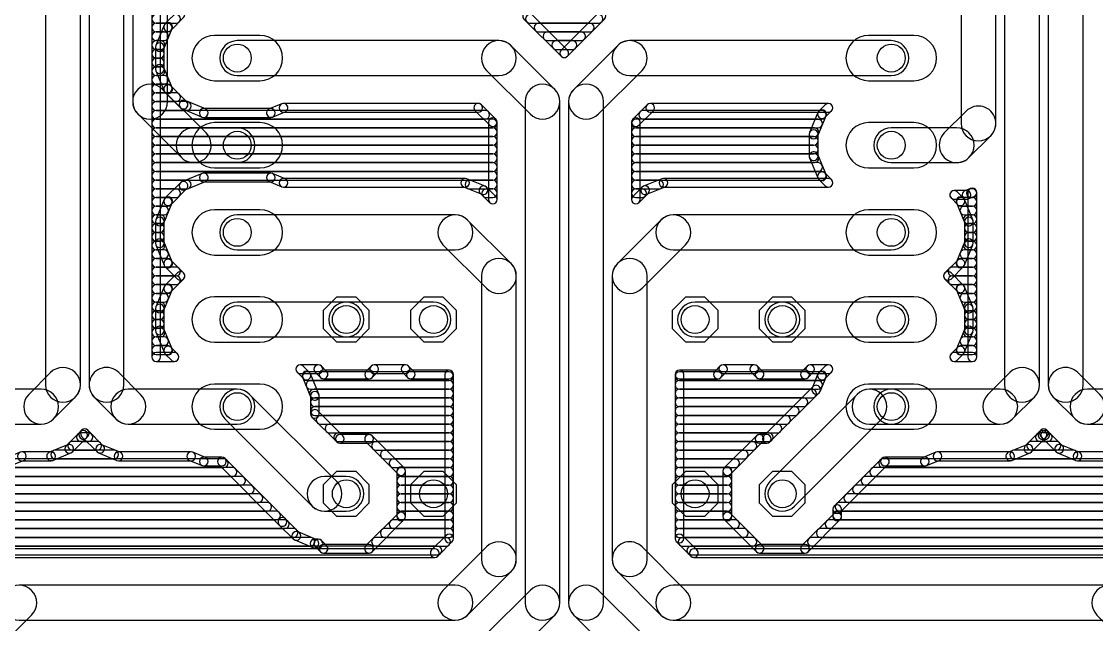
# Model space of a CAD drawing. Extents: x 43.1 to 124.6, y -1.4 to 78.4.
# Drawn here: x 70.55 to 101.86, y 20.95 to 38.53 of the extents above; entities that cross this region are included whole.
import ezdxf

# ---------------------------------------------------------------- set-up
doc = ezdxf.new("R2010")
doc.units = 0
for name, color, linetype in [('16', 175, 'CONTINUOUS'), ('17', 82, 'CONTINUOUS'), ('44', 253, 'CONTINUOUS')]:
    doc.layers.add(name, color=color, linetype=linetype)

# ---------------------------------------------------------------- blocks, each defined once
blk = doc.blocks.new('LONGP100')
blk.add_lwpolyline([(-0.5, -0.5), (0.5, -0.5, 1), (0.5, 0.5), (-0.5, 0.5, 1)], format="xyb", close=True)
blk = doc.blocks.new('OCTAGONP')
blk.add_lwpolyline([(-0.5, -0.2071), (-0.5, 0.2071), (-0.2071, 0.5), (0.2071, 0.5), (0.5, 0.2071), (0.5, -0.2071), (0.2071, -0.5), (-0.2071, -0.5)], close=True)

msp = doc.modelspace()

# ---------------------------------------------------------------- linework, layer by layer
at = {"layer": '16'}
for points in [[(71.247, 48.895), (71.247, 27.94, 1), (72.263, 27.94), (72.263, 48.895, 1)], [(100.457, 48.895), (100.457, 27.94, 1), (101.473, 27.94), (101.473, 48.895, 1)], [(73.533, 27.94), (73.533, 47.625, 1), (72.517, 47.625), (72.517, 27.94, 1)], [(99.187, 47.625), (99.187, 27.94, 1), (100.203, 27.94), (100.203, 47.625, 1)], [(74.5998, 28.7528), (74.5998, 46.8122, 1), (74.3458, 46.8122), (74.3458, 28.7528, 1)], [(74.803, 36.195), (74.803, 45.72, 1), (73.787, 45.72), (73.787, 36.195, 1)], [(98.933, 35.56), (98.933, 43.815, 1), (97.917, 43.815), (97.917, 35.56, 1)], [(75.0918, 38.8248), (74.7282, 38.4612, 1), (74.9078, 38.2816), (75.2714, 38.6452, 1)], [(74.4728, 38.481), (75.0546, 38.481, 1), (75.0546, 38.735), (74.4728, 38.735, 1)], [(86.4498, 37.6973), (85.3649, 38.7822, 1), (85.1853, 38.6026), (86.2702, 37.5177, 1)], [(85.3595, 38.481), (87.3605, 38.481, 1), (87.3605, 38.735), (85.3595, 38.735, 1)], [(87.3551, 38.7822), (86.2702, 37.6973, 1), (86.4498, 37.5177), (87.5347, 38.6026, 1)], [(74.4728, 38.227), (74.8108, 38.227, 1), (74.8108, 38.481), (74.4728, 38.481, 1)], [(74.4728, 37.973), (74.7056, 37.973, 1), (74.7056, 38.227), (74.4728, 38.227, 1)], [(74.7007, 38.42), (74.4571, 37.8319, 1), (74.6917, 37.7347), (74.9353, 38.3228, 1)], [(85.6135, 38.227), (87.1065, 38.227, 1), (87.1065, 38.481), (85.6135, 38.481, 1)], [(85.8675, 37.973), (86.8525, 37.973, 1), (86.8525, 38.227), (85.8675, 38.227, 1)], [(74.4728, 37.719), (74.6004, 37.719, 1), (74.6004, 37.973), (74.4728, 37.973, 1)], [(74.4474, 37.7833), (74.4474, 37.1467, 1), (74.7014, 37.1467), (74.7014, 37.7833, 1)], [(76.835, 36.957), (84.455, 36.957, 1), (84.455, 37.973), (76.835, 37.973, 1)], [(84.0958, 37.1058), (85.3658, 35.8358, 1), (86.0842, 36.5542), (84.8142, 37.8242, 1)], [(86.1215, 37.719), (86.5985, 37.719, 1), (86.5985, 37.973), (86.1215, 37.973, 1)], [(87.9058, 37.8242), (86.6358, 36.5542, 1), (87.3542, 35.8358), (88.6242, 37.1058, 1)], [(95.885, 37.973), (88.265, 37.973, 1), (88.265, 36.957), (95.885, 36.957, 1)], [(74.4728, 37.465), (74.5744, 37.465, 1), (74.5744, 37.719), (74.4728, 37.719, 1)], [(74.4728, 37.211), (74.5744, 37.211, 1), (74.5744, 37.465), (74.4728, 37.465, 1)], [(74.4571, 37.0981), (74.7007, 36.51, 1), (74.9353, 36.6072), (74.6917, 37.1953, 1)], [(74.4728, 36.957), (74.6004, 36.957, 1), (74.6004, 37.211), (74.4728, 37.211, 1)], [(74.4728, 36.703), (74.7056, 36.703, 1), (74.7056, 36.957), (74.4728, 36.957, 1)], [(75.9242, 35.2842), (74.6542, 36.5542, 1), (73.9358, 35.8358), (75.2058, 34.5658, 1)], [(74.4728, 36.449), (74.8108, 36.449, 1), (74.8108, 36.703), (74.4728, 36.703, 1)], [(74.7282, 36.4688), (75.1784, 36.0186, 1), (75.358, 36.1982), (74.9078, 36.6484, 1)], [(85.217, 36.195), (85.217, 21.59, 1), (86.233, 21.59), (86.233, 36.195, 1)], [(86.487, 36.195), (86.487, 21.59, 1), (87.503, 21.59), (87.503, 36.195, 1)], [(74.4728, 36.195), (75.0546, 36.195, 1), (75.0546, 36.449), (74.4728, 36.449, 1)], [(74.4728, 35.941), (75.3657, 35.941, 1), (75.3657, 36.195), (74.4728, 36.195, 1)], [(75.2196, 35.9911), (75.8077, 35.7475, 1), (75.9049, 35.9821), (75.3168, 36.2257, 1)], [(77.8623, 35.7475), (78.2302, 35.8999, 1), (78.133, 36.1345), (77.7651, 35.9821, 1)], [(78.1816, 35.8902), (83.8553, 35.8902, 1), (83.8553, 36.1442), (78.1816, 36.1442, 1)], [(83.7655, 35.9274), (84.1874, 35.5055, 1), (84.367, 35.6851), (83.9451, 36.107, 1)], [(88.5326, 35.5055), (88.9545, 35.9274, 1), (88.7749, 36.107), (88.353, 35.6851, 1)], [(88.8647, 35.8902), (94.0538, 35.8902, 1), (94.0538, 36.1442), (88.8647, 36.1442, 1)], [(93.964, 36.107), (93.7782, 35.9212, 1), (93.9578, 35.7416), (94.1436, 35.9274, 1)], [(98.1492, 34.5658), (98.7842, 35.2008, 1), (98.0658, 35.9192), (97.4308, 35.2842, 1)], [(74.4728, 35.687), (84.0585, 35.687, 1), (84.0585, 35.941), (74.4728, 35.941, 1)], [(75.8563, 35.7378), (77.8137, 35.7378, 1), (77.8137, 35.9918), (75.8563, 35.9918, 1)], [(84.1502, 35.5953), (84.1502, 33.3403, 1), (84.4042, 33.3403), (84.4042, 35.5953, 1)], [(88.5698, 33.3403), (88.5698, 35.5953, 1), (88.3158, 35.5953), (88.3158, 33.3403, 1)], [(88.6615, 35.687), (93.8608, 35.687, 1), (93.8608, 35.941), (88.6615, 35.941, 1)], [(93.7507, 35.88), (93.5071, 35.2919, 1), (93.7417, 35.1947), (93.9853, 35.7828, 1)], [(74.4728, 35.433), (84.2772, 35.433, 1), (84.2772, 35.687), (74.4728, 35.687, 1)], [(74.4728, 35.179), (84.2772, 35.179, 1), (84.2772, 35.433), (74.4728, 35.433, 1)], [(76.835, 35.433), (75.565, 35.433, 1), (75.565, 34.417), (76.835, 34.417, 1)], [(88.4428, 35.433), (93.7556, 35.433, 1), (93.7556, 35.687), (88.4428, 35.687, 1)], [(88.4428, 35.179), (93.6504, 35.179, 1), (93.6504, 35.433), (88.4428, 35.433, 1)], [(95.885, 34.417), (97.79, 34.417, 1), (97.79, 35.433), (95.885, 35.433, 1)], [(74.4728, 34.925), (84.2772, 34.925, 1), (84.2772, 35.179), (74.4728, 35.179, 1)], [(88.4428, 34.925), (93.6244, 34.925, 1), (93.6244, 35.179), (88.4428, 35.179, 1)], [(93.4974, 35.2433), (93.4974, 34.6067, 1), (93.7514, 34.6067), (93.7514, 35.2433, 1)], [(74.4728, 34.671), (84.2772, 34.671, 1), (84.2772, 34.925), (74.4728, 34.925, 1)], [(88.4428, 34.671), (93.6244, 34.671, 1), (93.6244, 34.925), (88.4428, 34.925, 1)], [(74.4728, 34.417), (84.2772, 34.417, 1), (84.2772, 34.671), (74.4728, 34.671, 1)], [(88.4428, 34.417), (93.6504, 34.417, 1), (93.6504, 34.671), (88.4428, 34.671, 1)], [(93.5071, 34.5581), (93.7507, 33.97, 1), (93.9853, 34.0672), (93.7417, 34.6553, 1)], [(74.4728, 34.163), (84.2772, 34.163, 1), (84.2772, 34.417), (74.4728, 34.417, 1)], [(74.4728, 33.909), (84.2772, 33.909, 1), (84.2772, 34.163), (74.4728, 34.163, 1)], [(88.4428, 34.163), (93.7556, 34.163, 1), (93.7556, 34.417), (88.4428, 34.417, 1)], [(88.4428, 33.909), (93.8608, 33.909, 1), (93.8608, 34.163), (88.4428, 34.163, 1)], [(93.7782, 33.9288), (93.964, 33.743, 1), (94.1436, 33.9226), (93.9578, 34.1084, 1)], [(74.4728, 33.655), (75.3657, 33.655, 1), (75.3657, 33.909), (74.4728, 33.909, 1)], [(75.1784, 33.8314), (74.7282, 33.3812, 1), (74.9078, 33.2016), (75.358, 33.6518, 1)], [(75.8077, 34.1025), (75.2196, 33.8589, 1), (75.3168, 33.6242), (75.9049, 33.8679, 1)], [(77.8137, 34.1122), (75.8563, 34.1122, 1), (75.8563, 33.8582), (77.8137, 33.8582, 1)], [(78.2302, 33.9501), (77.8623, 34.1025, 1), (77.7651, 33.8679), (78.133, 33.7155, 1)], [(83.473, 33.9598), (78.1816, 33.9598, 1), (78.1816, 33.7058), (83.473, 33.7058, 1)], [(84.0537, 33.7297), (83.5216, 33.9501, 1), (83.4244, 33.7155), (83.9565, 33.4951, 1)], [(83.5956, 33.655), (84.2772, 33.655, 1), (84.2772, 33.909), (83.5956, 33.909, 1)], [(88.4428, 33.655), (89.1244, 33.655, 1), (89.1244, 33.909), (88.4428, 33.909, 1)], [(89.1984, 33.9501), (88.6663, 33.7297, 1), (88.7635, 33.4951), (89.2956, 33.7155, 1)], [(94.0538, 33.9598), (89.247, 33.9598, 1), (89.247, 33.7058), (94.0538, 33.7058, 1)], [(74.4728, 33.401), (75.0546, 33.401, 1), (75.0546, 33.655), (74.4728, 33.655, 1)], [(84.367, 33.4301), (84.0949, 33.7022, 1), (83.9153, 33.5226), (84.1874, 33.2505, 1)], [(84.0895, 33.401), (84.2772, 33.401, 1), (84.2772, 33.655), (84.0895, 33.655, 1)], [(88.6251, 33.7022), (88.353, 33.4301, 1), (88.5326, 33.2505), (88.8047, 33.5226, 1)], [(88.4428, 33.401), (88.6305, 33.401, 1), (88.6305, 33.655), (88.4428, 33.655, 1)], [(97.9918, 33.3812), (97.806, 33.567, 1), (97.6264, 33.3874), (97.8122, 33.2016, 1)], [(97.7162, 33.3502), (98.078, 33.3502, 1), (98.078, 33.6042), (97.7162, 33.6042, 1)], [(98.1266, 33.3599), (98.2958, 33.43, 1), (98.1986, 33.6646), (98.0294, 33.5945, 1)], [(98.2006, 33.401), (98.2472, 33.401, 1), (98.2472, 33.655), (98.2006, 33.655, 1)], [(98.1202, 33.5473), (98.1202, 28.7528, 1), (98.3742, 28.7528), (98.3742, 33.5473, 1)], [(74.4728, 33.147), (74.8108, 33.147, 1), (74.8108, 33.401), (74.4728, 33.401, 1)], [(74.7007, 33.34), (74.4571, 32.7519, 1), (74.6917, 32.6547), (74.9353, 33.2428, 1)], [(98.2629, 32.7519), (98.0193, 33.34, 1), (97.7846, 33.2428), (98.0283, 32.6547, 1)], [(97.9092, 33.147), (98.2472, 33.147, 1), (98.2472, 33.401), (97.9092, 33.401, 1)], [(74.4728, 32.893), (74.7056, 32.893, 1), (74.7056, 33.147), (74.4728, 33.147, 1)], [(74.4728, 32.639), (74.6004, 32.639, 1), (74.6004, 32.893), (74.4728, 32.893, 1)], [(76.835, 31.877), (83.185, 31.877, 1), (83.185, 32.893), (76.835, 32.893, 1)], [(82.8258, 32.0258), (84.0958, 30.7558, 1), (84.8142, 31.4742), (83.5442, 32.7442, 1)], [(89.1758, 32.7442), (87.9058, 31.4742, 1), (88.6242, 30.7558), (89.8942, 32.0258, 1)], [(95.885, 32.893), (89.535, 32.893, 1), (89.535, 31.877), (95.885, 31.877, 1)], [(98.0144, 32.893), (98.2472, 32.893, 1), (98.2472, 33.147), (98.0144, 33.147, 1)], [(98.1196, 32.639), (98.2472, 32.639, 1), (98.2472, 32.893), (98.1196, 32.893, 1)], [(74.4728, 32.385), (74.5744, 32.385, 1), (74.5744, 32.639), (74.4728, 32.639, 1)], [(74.4474, 32.7033), (74.4474, 32.0667, 1), (74.7014, 32.0667), (74.7014, 32.7033, 1)], [(98.2726, 32.0667), (98.2726, 32.7033, 1), (98.0186, 32.7033), (98.0186, 32.0667, 1)], [(98.1456, 32.385), (98.2472, 32.385, 1), (98.2472, 32.639), (98.1456, 32.639, 1)], [(74.4728, 32.131), (74.5744, 32.131, 1), (74.5744, 32.385), (74.4728, 32.385, 1)], [(98.1456, 32.131), (98.2472, 32.131, 1), (98.2472, 32.385), (98.1456, 32.385, 1)], [(74.4728, 31.877), (74.6004, 31.877, 1), (74.6004, 32.131), (74.4728, 32.131, 1)], [(74.4571, 32.0181), (74.7007, 31.43, 1), (74.9353, 31.5272), (74.6917, 32.1153, 1)], [(98.0193, 31.43), (98.2629, 32.0181, 1), (98.0283, 32.1153), (97.7846, 31.5272, 1)], [(98.1196, 31.877), (98.2472, 31.877, 1), (98.2472, 32.131), (98.1196, 32.131, 1)], [(74.4728, 31.623), (74.7056, 31.623, 1), (74.7056, 31.877), (74.4728, 31.877, 1)], [(98.0144, 31.623), (98.2472, 31.623, 1), (98.2472, 31.877), (98.0144, 31.877, 1)], [(74.4728, 31.369), (74.8108, 31.369, 1), (74.8108, 31.623), (74.4728, 31.623, 1)], [(74.4728, 31.115), (75.0546, 31.115, 1), (75.0546, 31.369), (74.4728, 31.369, 1)], [(74.7282, 31.3888), (75.0918, 31.0252, 1), (75.2714, 31.2048), (74.9078, 31.5684, 1)], [(83.947, 31.115), (83.947, 22.86, 1), (84.963, 22.86), (84.963, 31.115, 1)], [(87.757, 31.115), (87.757, 22.86, 1), (88.773, 22.86), (88.773, 31.115, 1)], [(97.6282, 31.0252), (97.9918, 31.3888, 1), (97.8122, 31.5684), (97.4486, 31.2048, 1)], [(97.6654, 31.115), (98.2472, 31.115, 1), (98.2472, 31.369), (97.6654, 31.369, 1)], [(97.9092, 31.369), (98.2472, 31.369, 1), (98.2472, 31.623), (97.9092, 31.623, 1)], [(74.4728, 30.861), (75.0546, 30.861, 1), (75.0546, 31.115), (74.4728, 31.115, 1)], [(75.0918, 31.2048), (74.7282, 30.8412, 1), (74.9078, 30.6616), (75.2714, 31.0252, 1)], [(97.9918, 30.8412), (97.6282, 31.2048, 1), (97.4486, 31.0252), (97.8122, 30.6616, 1)], [(97.6654, 30.861), (98.2472, 30.861, 1), (98.2472, 31.115), (97.6654, 31.115, 1)], [(74.4728, 30.607), (74.8108, 30.607, 1), (74.8108, 30.861), (74.4728, 30.861, 1)], [(74.7007, 30.8), (74.4571, 30.2119, 1), (74.6917, 30.1147), (74.9353, 30.7028, 1)], [(98.2629, 30.2119), (98.0193, 30.8, 1), (97.7846, 30.7028), (98.0283, 30.1147, 1)], [(97.9092, 30.607), (98.2472, 30.607, 1), (98.2472, 30.861), (97.9092, 30.861, 1)], [(74.4728, 30.353), (74.7056, 30.353, 1), (74.7056, 30.607), (74.4728, 30.607, 1)], [(98.0144, 30.353), (98.2472, 30.353, 1), (98.2472, 30.607), (98.0144, 30.607, 1)], [(74.4728, 30.099), (74.6004, 30.099, 1), (74.6004, 30.353), (74.4728, 30.353, 1)], [(74.4728, 29.845), (74.5744, 29.845, 1), (74.5744, 30.099), (74.4728, 30.099, 1)], [(74.4474, 30.1633), (74.4474, 29.5267, 1), (74.7014, 29.5267), (74.7014, 30.1633, 1)], [(76.835, 29.337), (80.01, 29.337, 1), (80.01, 30.353), (76.835, 30.353, 1)], [(80.01, 29.337), (82.55, 29.337, 1), (82.55, 30.353), (80.01, 30.353, 1)], [(92.71, 30.353), (90.17, 30.353, 1), (90.17, 29.337), (92.71, 29.337, 1)], [(95.885, 30.353), (92.71, 30.353, 1), (92.71, 29.337), (95.885, 29.337, 1)], [(98.1196, 30.099), (98.2472, 30.099, 1), (98.2472, 30.353), (98.1196, 30.353, 1)], [(98.2726, 29.5267), (98.2726, 30.1633, 1), (98.0186, 30.1633), (98.0186, 29.5267, 1)], [(98.1456, 29.845), (98.2472, 29.845, 1), (98.2472, 30.099), (98.1456, 30.099, 1)], [(74.4728, 29.591), (74.5744, 29.591, 1), (74.5744, 29.845), (74.4728, 29.845, 1)], [(98.1456, 29.591), (98.2472, 29.591, 1), (98.2472, 29.845), (98.1456, 29.845, 1)], [(74.4728, 29.337), (74.6004, 29.337, 1), (74.6004, 29.591), (74.4728, 29.591, 1)], [(74.4571, 29.4781), (74.7007, 28.89, 1), (74.9353, 28.9872), (74.6917, 29.5753, 1)], [(98.0193, 28.89), (98.2629, 29.4781, 1), (98.0283, 29.5753), (97.7846, 28.9872, 1)], [(98.1196, 29.337), (98.2472, 29.337, 1), (98.2472, 29.591), (98.1196, 29.591, 1)], [(74.4728, 29.083), (74.7056, 29.083, 1), (74.7056, 29.337), (74.4728, 29.337, 1)], [(98.0144, 29.083), (98.2472, 29.083, 1), (98.2472, 29.337), (98.0144, 29.337, 1)], [(74.4728, 28.829), (74.8108, 28.829, 1), (74.8108, 29.083), (74.4728, 29.083, 1)], [(75.0038, 28.8798), (74.4728, 28.8798, 1), (74.4728, 28.6258), (75.0038, 28.6258, 1)], [(74.7282, 28.8488), (74.914, 28.663, 1), (75.0936, 28.8426), (74.9078, 29.0284, 1)], [(97.806, 28.663), (97.9918, 28.8488, 1), (97.8122, 29.0284), (97.6264, 28.8426, 1)], [(98.2472, 28.8798), (97.7162, 28.8798, 1), (97.7162, 28.6258), (98.2472, 28.6258, 1)], [(97.9092, 28.829), (98.2472, 28.829, 1), (98.2472, 29.083), (97.9092, 29.083, 1)], [(78.9418, 28.3012), (78.756, 28.487, 1), (78.5764, 28.3074), (78.7622, 28.1216, 1)], [(78.6662, 28.2702), (79.1948, 28.2702, 1), (79.1948, 28.5242), (78.6662, 28.5242, 1)], [(79.105, 28.3074), (79.2574, 28.155, 1), (79.437, 28.3346), (79.2846, 28.487, 1)], [(80.7626, 28.155), (80.915, 28.3074, 1), (80.7354, 28.487), (80.583, 28.3346, 1)], [(80.8252, 28.2702), (81.7348, 28.2702, 1), (81.7348, 28.5242), (80.8252, 28.5242, 1)], [(81.645, 28.3074), (81.7974, 28.155, 1), (81.977, 28.3346), (81.8246, 28.487, 1)], [(90.9226, 28.155), (91.075, 28.3074, 1), (90.8954, 28.487), (90.743, 28.3346, 1)], [(90.9852, 28.2702), (91.8948, 28.2702, 1), (91.8948, 28.5242), (90.9852, 28.5242, 1)], [(91.805, 28.3074), (91.9574, 28.155, 1), (92.137, 28.3346), (91.9846, 28.487, 1)], [(93.4626, 28.155), (93.615, 28.3074, 1), (93.4354, 28.487), (93.283, 28.3346, 1)], [(93.5252, 28.2702), (94.0538, 28.2702, 1), (94.0538, 28.5242), (93.5252, 28.5242, 1)], [(93.964, 28.487), (93.7782, 28.3012, 1), (93.9578, 28.1216), (94.1436, 28.3074, 1)], [(71.3958, 28.2992), (70.7608, 27.6642, 1), (71.4792, 26.9458), (72.1142, 27.5808, 1)], [(74.0192, 27.6642), (73.3842, 28.2992, 1), (72.6658, 27.5808), (73.3008, 26.9458, 1)], [(79.2129, 27.6719), (78.9693, 28.26, 1), (78.7346, 28.1628), (78.9783, 27.5747, 1)], [(78.8592, 28.067), (83.0072, 28.067, 1), (83.0072, 28.321), (78.8592, 28.321, 1)], [(79.3472, 28.1178), (80.6728, 28.1178, 1), (80.6728, 28.3718), (79.3472, 28.3718, 1)], [(81.8872, 28.1178), (83.0072, 28.1178, 1), (83.0072, 28.3718), (81.8872, 28.3718, 1)], [(82.8802, 28.2448), (82.8802, 23.4597, 1), (83.1342, 23.4597), (83.1342, 28.2448, 1)], [(89.8398, 23.4597), (89.8398, 28.2448, 1), (89.5858, 28.2448), (89.5858, 23.4597, 1)], [(89.7128, 28.1178), (90.8328, 28.1178, 1), (90.8328, 28.3718), (89.7128, 28.3718, 1)], [(89.7128, 28.067), (93.8608, 28.067, 1), (93.8608, 28.321), (89.7128, 28.321, 1)], [(92.0472, 28.1178), (93.3728, 28.1178, 1), (93.3728, 28.3718), (92.0472, 28.3718, 1)], [(93.7507, 28.26), (93.5803, 27.8488, 1), (93.815, 27.7516), (93.9853, 28.1628, 1)], [(99.3358, 28.2992), (98.7008, 27.6642, 1), (99.4192, 26.9458), (100.0542, 27.5808, 1)], [(100.6058, 27.5808), (101.2408, 26.9458, 1), (101.9592, 27.6642), (101.3242, 28.2992, 1)], [(78.9644, 27.813), (83.0072, 27.813, 1), (83.0072, 28.067), (78.9644, 28.067, 1)], [(89.7128, 27.813), (93.7556, 27.813, 1), (93.7556, 28.067), (89.7128, 28.067, 1)], [(93.6079, 27.89), (92.1729, 26.455, 1), (92.3525, 26.2754), (93.7875, 27.7104, 1)], [(71.12, 27.813), (69.215, 27.813, 1), (69.215, 26.797), (71.12, 26.797, 1)], [(76.835, 27.813), (73.66, 27.813, 1), (73.66, 26.797), (76.835, 26.797, 1)], [(76.4758, 26.9458), (79.0158, 24.4058, 1), (79.7342, 25.1242), (77.1942, 27.6642, 1)], [(79.0696, 27.559), (83.0072, 27.559, 1), (83.0072, 27.813), (79.0696, 27.813, 1)], [(79.2226, 27.0919), (79.2226, 27.6233, 1), (78.9686, 27.6233), (78.9686, 27.0919, 1)], [(79.0956, 27.305), (83.0072, 27.305, 1), (83.0072, 27.559), (79.0956, 27.559, 1)], [(89.7128, 27.559), (93.5835, 27.559, 1), (93.5835, 27.813), (89.7128, 27.813, 1)], [(89.7128, 27.305), (93.3295, 27.305, 1), (93.3295, 27.559), (89.7128, 27.559, 1)], [(94.8908, 27.6642), (92.3508, 25.1242, 1), (93.0692, 24.4058), (95.6092, 26.9458, 1)], [(95.885, 27.813), (95.25, 27.813, 1), (95.25, 26.797), (95.885, 26.797, 1)], [(99.06, 27.813), (95.885, 27.813, 1), (95.885, 26.797), (99.06, 26.797, 1)], [(101.6, 26.797), (103.505, 26.797, 1), (103.505, 27.813), (101.6, 27.813, 1)], [(79.0956, 27.051), (83.0072, 27.051, 1), (83.0072, 27.305), (79.0956, 27.305, 1)], [(89.7128, 27.051), (93.0755, 27.051, 1), (93.0755, 27.305), (89.7128, 27.305, 1)], [(79.9121, 26.455), (79.1854, 27.1817, 1), (79.0058, 27.0021), (79.7325, 26.2754, 1)], [(79.2635, 26.797), (83.0072, 26.797, 1), (83.0072, 27.051), (79.2635, 27.051, 1)], [(89.7128, 26.797), (92.8215, 26.797, 1), (92.8215, 27.051), (89.7128, 27.051, 1)], [(72.4372, 26.3951), (72.4798, 26.4377, 1), (72.3002, 26.6173), (72.2576, 26.5747, 1)], [(72.3002, 26.4377), (72.7501, 25.9878, 1), (72.9297, 26.1674), (72.4798, 26.6173, 1)], [(79.5175, 26.543), (83.0072, 26.543, 1), (83.0072, 26.797), (79.5175, 26.797, 1)], [(89.7128, 26.543), (92.5675, 26.543, 1), (92.5675, 26.797), (89.7128, 26.797, 1)], [(100.3772, 26.3951), (100.4198, 26.4377, 1), (100.2402, 26.6173), (100.1976, 26.5747, 1)], [(100.2402, 26.4377), (100.2828, 26.3951, 1), (100.4624, 26.5747), (100.4198, 26.6173, 1)], [(72.0299, 25.9878), (72.4372, 26.3951, 1), (72.2576, 26.5747), (71.8503, 26.1674, 1)], [(72.2785, 26.289), (72.5015, 26.289, 1), (72.5015, 26.543), (72.2785, 26.543, 1)], [(79.7715, 26.289), (83.0072, 26.289, 1), (83.0072, 26.543), (79.7715, 26.543, 1)], [(80.6728, 26.4922), (79.8223, 26.4922, 1), (79.8223, 26.2382), (80.6728, 26.2382, 1)], [(81.7, 25.5176), (80.7626, 26.455, 1), (80.583, 26.2754), (81.5204, 25.338, 1)], [(89.7128, 26.289), (92.3135, 26.289, 1), (92.3135, 26.543), (89.7128, 26.543, 1)], [(91.9574, 26.455), (91.02, 25.5176, 1), (91.1996, 25.338), (92.137, 26.2754, 1)], [(92.2627, 26.4922), (92.0472, 26.4922, 1), (92.0472, 26.2382), (92.2627, 26.2382, 1)], [(99.9699, 25.9878), (100.3772, 26.3951, 1), (100.1976, 26.5747), (99.7903, 26.1674, 1)], [(100.2185, 26.289), (100.4415, 26.289, 1), (100.4415, 26.543), (100.2185, 26.543, 1)], [(100.2828, 26.3951), (100.6901, 25.9878, 1), (100.8697, 26.1674), (100.4624, 26.5747, 1)], [(71.4566, 25.7399), (71.9887, 25.9603, 1), (71.8915, 26.1949), (71.3594, 25.9745, 1)], [(71.5306, 25.781), (73.2494, 25.781, 1), (73.2494, 26.035), (71.5306, 26.035, 1)], [(72.0245, 26.035), (72.7555, 26.035, 1), (72.7555, 26.289), (72.0245, 26.289, 1)], [(72.7913, 25.9603), (73.3234, 25.7399, 1), (73.4206, 25.9745), (72.8885, 26.1949, 1)], [(80.876, 26.035), (83.0072, 26.035, 1), (83.0072, 26.289), (80.876, 26.289, 1)], [(81.13, 25.781), (83.0072, 25.781, 1), (83.0072, 26.035), (81.13, 26.035, 1)], [(89.7128, 26.035), (91.844, 26.035, 1), (91.844, 26.289), (89.7128, 26.289, 1)], [(89.7128, 25.781), (91.59, 25.781, 1), (91.59, 26.035), (89.7128, 26.035, 1)], [(99.3966, 25.7399), (99.9287, 25.9603, 1), (99.8315, 26.1949), (99.2994, 25.9745, 1)], [(99.4706, 25.781), (101.1894, 25.781, 1), (101.1894, 26.035), (99.4706, 26.035, 1)], [(99.9645, 26.035), (100.6955, 26.035, 1), (100.6955, 26.289), (99.9645, 26.289, 1)], [(100.7313, 25.9603), (101.2634, 25.7399, 1), (101.3606, 25.9745), (100.8285, 26.1949, 1)], [(69.6115, 25.527), (76.4385, 25.527, 1), (76.4385, 25.781), (69.6115, 25.781, 1)], [(70.2423, 25.5875), (70.6102, 25.7399, 1), (70.513, 25.9745), (70.1451, 25.8221, 1)], [(70.5616, 25.7302), (71.408, 25.7302, 1), (71.408, 25.9842), (70.5616, 25.9842, 1)], [(73.372, 25.7302), (75.4884, 25.7302, 1), (75.4884, 25.9842), (73.372, 25.9842, 1)], [(75.4398, 25.7399), (75.8077, 25.5875, 1), (75.9049, 25.8221), (75.537, 25.9745, 1)], [(75.8563, 25.5778), (76.3877, 25.5778, 1), (76.3877, 25.8318), (75.8563, 25.8318, 1)], [(76.2979, 25.615), (78.0578, 23.8551, 1), (78.2374, 24.0347), (76.4775, 25.7946, 1)], [(81.384, 25.527), (83.0072, 25.527, 1), (83.0072, 25.781), (81.384, 25.781, 1)], [(89.7128, 25.527), (91.336, 25.527, 1), (91.336, 25.781), (89.7128, 25.781, 1)], [(94.4, 24.2279), (95.7871, 25.615, 1), (95.6075, 25.7946), (94.2204, 24.4075, 1)], [(95.6465, 25.527), (103.7435, 25.527, 1), (103.7435, 25.781), (95.6465, 25.781, 1)], [(95.6973, 25.5778), (96.8637, 25.5778, 1), (96.8637, 25.8318), (95.6973, 25.8318, 1)], [(96.9123, 25.5875), (97.2802, 25.7399, 1), (97.183, 25.9745), (96.8151, 25.8221, 1)], [(97.2316, 25.7302), (99.348, 25.7302, 1), (99.348, 25.9842), (97.2316, 25.9842, 1)], [(101.312, 25.7302), (102.1584, 25.7302, 1), (102.1584, 25.9842), (101.312, 25.9842, 1)], [(69.3575, 25.273), (76.6925, 25.273, 1), (76.6925, 25.527), (69.3575, 25.527, 1)], [(81.7372, 24.1022), (81.7372, 25.4278, 1), (81.4832, 25.4278), (81.4832, 24.1022, 1)], [(81.6102, 25.273), (83.0072, 25.273, 1), (83.0072, 25.527), (81.6102, 25.527, 1)], [(89.7128, 25.273), (91.1098, 25.273, 1), (91.1098, 25.527), (89.7128, 25.527, 1)], [(90.9828, 25.4278), (90.9828, 24.1022, 1), (91.2368, 24.1022), (91.2368, 25.4278, 1)], [(95.3925, 25.273), (103.9975, 25.273, 1), (103.9975, 25.527), (95.3925, 25.527, 1)], [(69.1035, 25.019), (76.9465, 25.019, 1), (76.9465, 25.273), (69.1035, 25.273, 1)], [(79.375, 24.257), (80.01, 24.257, 1), (80.01, 25.273), (79.375, 25.273, 1)], [(81.6102, 25.019), (83.0072, 25.019, 1), (83.0072, 25.273), (81.6102, 25.273, 1)], [(89.7128, 25.019), (91.1098, 25.019, 1), (91.1098, 25.273), (89.7128, 25.273, 1)], [(95.1385, 25.019), (104.2515, 25.019, 1), (104.2515, 25.273), (95.1385, 25.273, 1)], [(68.5955, 24.511), (77.4545, 24.511, 1), (77.4545, 24.765), (68.5955, 24.765, 1)], [(68.8495, 24.765), (77.2005, 24.765, 1), (77.2005, 25.019), (68.8495, 25.019, 1)], [(81.6102, 24.765), (83.0072, 24.765, 1), (83.0072, 25.019), (81.6102, 25.019, 1)], [(81.6102, 24.511), (83.0072, 24.511, 1), (83.0072, 24.765), (81.6102, 24.765, 1)], [(89.7128, 24.765), (91.1098, 24.765, 1), (91.1098, 25.019), (89.7128, 25.019, 1)], [(89.7128, 24.511), (91.1098, 24.511, 1), (91.1098, 24.765), (89.7128, 24.765, 1)], [(94.6305, 24.511), (104.7595, 24.511, 1), (104.7595, 24.765), (94.6305, 24.765, 1)], [(94.8845, 24.765), (104.5055, 24.765, 1), (104.5055, 25.019), (94.8845, 25.019, 1)], [(68.3415, 24.257), (77.7085, 24.257, 1), (77.7085, 24.511), (68.3415, 24.511, 1)], [(81.6102, 24.257), (83.0072, 24.257, 1), (83.0072, 24.511), (81.6102, 24.511, 1)], [(89.7128, 24.257), (91.1098, 24.257, 1), (91.1098, 24.511), (89.7128, 24.511, 1)], [(94.4372, 24.1022), (94.4372, 24.3177, 1), (94.1832, 24.3177), (94.1832, 24.1022, 1)], [(94.3765, 24.257), (105.0135, 24.257, 1), (105.0135, 24.511), (94.3765, 24.511, 1)], [(68.0875, 24.003), (77.9625, 24.003, 1), (77.9625, 24.257), (68.0875, 24.257, 1)], [(80.7626, 23.075), (81.7, 24.0124, 1), (81.5204, 24.192), (80.583, 23.2546, 1)], [(81.6102, 24.003), (83.0072, 24.003, 1), (83.0072, 24.257), (81.6102, 24.257, 1)], [(89.7128, 24.003), (91.1098, 24.003, 1), (91.1098, 24.257), (89.7128, 24.257, 1)], [(91.02, 24.0124), (91.9574, 23.075, 1), (92.137, 23.2546), (91.1996, 24.192, 1)], [(93.4626, 23.075), (94.4, 24.0124, 1), (94.2204, 24.192), (93.283, 23.2546, 1)], [(94.3102, 24.003), (105.0798, 24.003, 1), (105.0798, 24.257), (94.3102, 24.257, 1)], [(67.8335, 23.749), (78.2165, 23.749, 1), (78.2165, 24.003), (67.8335, 24.003, 1)], [(78.0578, 23.8551), (78.4651, 23.4478, 1), (78.6447, 23.6274), (78.2374, 24.0347, 1)], [(81.384, 23.749), (83.0072, 23.749, 1), (83.0072, 24.003), (81.384, 24.003, 1)], [(89.7128, 23.749), (91.336, 23.749, 1), (91.336, 24.003), (89.7128, 24.003, 1)], [(94.084, 23.749), (105.306, 23.749, 1), (105.306, 24.003), (94.084, 24.003, 1)], [(67.0856, 23.241), (78.9644, 23.241, 1), (78.9644, 23.495), (67.0856, 23.495, 1)], [(67.5795, 23.495), (78.4705, 23.495, 1), (78.4705, 23.749), (67.5795, 23.749, 1)], [(78.5063, 23.4203), (79.0384, 23.1999, 1), (79.1356, 23.4345), (78.6035, 23.6549, 1)], [(80.876, 23.241), (82.9155, 23.241, 1), (82.9155, 23.495), (80.876, 23.495, 1)], [(81.13, 23.495), (83.0072, 23.495, 1), (83.0072, 23.749), (81.13, 23.749, 1)], [(82.9174, 23.5495), (82.4955, 23.1276, 1), (82.6751, 22.948), (83.097, 23.3699, 1)], [(89.7128, 23.495), (91.59, 23.495, 1), (91.59, 23.749), (89.7128, 23.749, 1)], [(90.2245, 23.1276), (89.8026, 23.5495, 1), (89.623, 23.3699), (90.0449, 22.948, 1)], [(89.8045, 23.241), (91.844, 23.241, 1), (91.844, 23.495), (89.8045, 23.495, 1)], [(93.576, 23.241), (105.814, 23.241, 1), (105.814, 23.495), (93.576, 23.495, 1)], [(93.83, 23.495), (105.56, 23.495, 1), (105.56, 23.749), (93.83, 23.749, 1)], [(63.3885, 22.987), (82.6615, 22.987, 1), (82.6615, 23.241), (63.3885, 23.241, 1)], [(79.087, 23.1902), (79.1948, 23.1902, 1), (79.1948, 23.4442), (79.087, 23.4442, 1)], [(79.105, 23.2274), (79.2574, 23.075, 1), (79.437, 23.2546), (79.2846, 23.407, 1)], [(79.3472, 23.0378), (80.6728, 23.0378, 1), (80.6728, 23.2918), (79.3472, 23.2918, 1)], [(84.0958, 23.2192), (82.8258, 21.9492, 1), (83.5442, 21.2308), (84.8142, 22.5008, 1)], [(87.9058, 22.5008), (89.1758, 21.2308, 1), (89.8942, 21.9492), (88.6242, 23.2192, 1)], [(90.0585, 22.987), (109.9665, 22.987, 1), (109.9665, 23.241), (90.0585, 23.241, 1)], [(92.0472, 23.0378), (93.3728, 23.0378, 1), (93.3728, 23.2918), (92.0472, 23.2918, 1)], [(82.5853, 23.1648), (70.197, 23.1648, 1), (70.197, 22.9108), (82.5853, 22.9108, 1)], [(102.523, 23.1648), (90.1347, 23.1648, 1), (90.1347, 22.9108), (102.523, 22.9108, 1)], [(70.1258, 21.9492), (68.8558, 20.6792, 1), (69.5742, 19.9608), (70.8442, 21.2308, 1)], [(83.185, 22.098), (70.485, 22.098, 1), (70.485, 21.082), (83.185, 21.082, 1)], [(85.3658, 21.9492), (84.0958, 20.6792, 1), (84.8142, 19.9608), (86.0842, 21.2308, 1)], [(86.6358, 21.2308), (87.9058, 19.9608, 1), (88.6242, 20.6792), (87.3542, 21.9492, 1)], [(89.535, 21.082), (102.235, 21.082, 1), (102.235, 22.098), (89.535, 22.098, 1)], [(101.8758, 21.2308), (103.1458, 19.9608, 1), (103.8642, 20.6792), (102.5942, 21.9492, 1)]]:
    msp.add_lwpolyline(points, format="xyb", close=True, dxfattribs=at)
at = {"layer": '44'}
for centre in [(76.835, 37.465), (95.885, 37.465), (76.835, 34.925), (95.885, 34.925), (76.835, 32.385), (95.885, 32.385), (76.835, 29.845), (80.01, 29.845), (82.55, 29.845), (90.17, 29.845), (92.71, 29.845), (95.885, 29.845), (76.835, 27.305), (95.885, 27.305), (80.01, 24.765), (82.55, 24.765), (90.17, 24.765), (92.71, 24.765)]:
    msp.add_circle(centre, 0.4064, dxfattribs=at)

# ---------------------------------------------------------------- block references
at = {"layer": '17', "xscale": 1.3208, "yscale": 1.3208}
for p in [(76.835, 37.465), (95.885, 37.465), (76.835, 34.925), (95.885, 34.925), (76.835, 32.385), (95.885, 32.385), (76.835, 29.845), (95.885, 29.845), (76.835, 27.305), (95.885, 27.305)]:
    msp.add_blockref('LONGP100', p, dxfattribs=at)
for p, rotation in [((80.01, 29.845), 270), ((82.55, 29.845), 90), ((90.17, 29.845), 90), ((92.71, 29.845), 90), ((80.01, 24.765), 270), ((82.55, 24.765), 90), ((90.17, 24.765), 90), ((92.71, 24.765), 90)]:
    msp.add_blockref('OCTAGONP', p, dxfattribs=dict(at, rotation=rotation))

doc.saveas('drawing.dxf')
